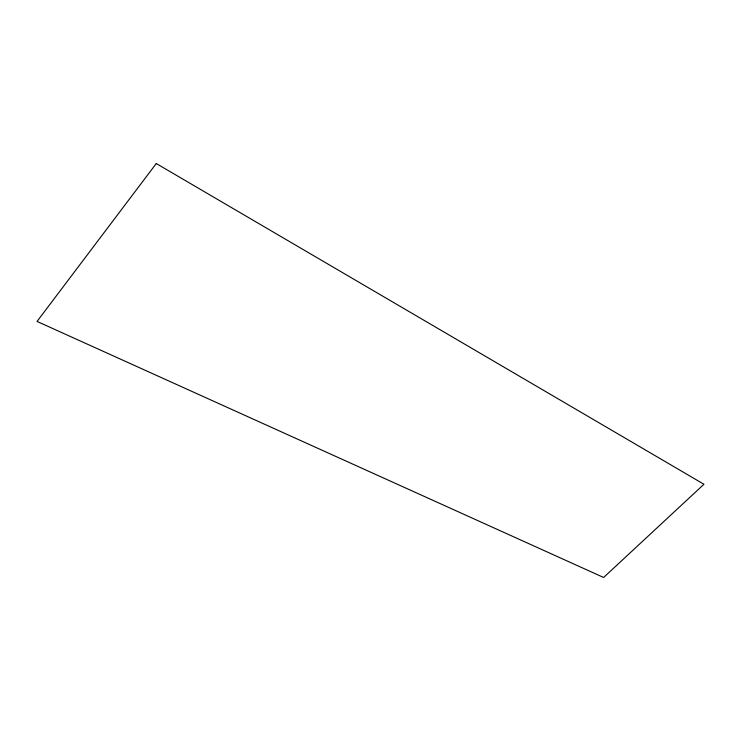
<?xml version="1.0" encoding="UTF-8"?>
<svg xmlns="http://www.w3.org/2000/svg" width="741" height="741" viewBox="0 0 741 741"><rect width="100%" height="100%" fill="white"/><g stroke="black" fill="none" stroke-linecap="round" stroke-linejoin="round"><path stroke-width="1.11" d="M156.268 163.529L37.05 321.427L603.628 577.471L703.95 484.262L156.268 163.529"/></g></svg>
